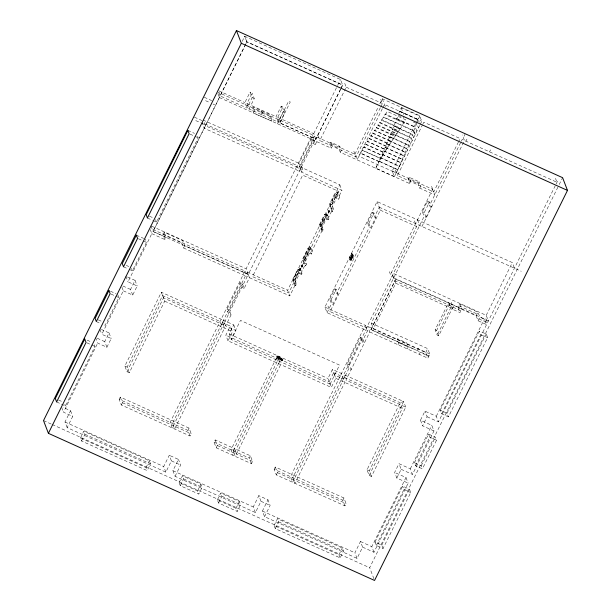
<?xml version="1.0" encoding="UTF-8"?>
<svg xmlns="http://www.w3.org/2000/svg" width="611" height="611" viewBox="0 0 611 611"><rect width="100%" height="100%" fill="white"/><g stroke="black" fill="none" stroke-linecap="round" stroke-linejoin="round"><path stroke-width="0.46" stroke-dasharray="3.06 2.29" d="M301.956 266.709L301.964 265.93C303.079 265.434 301.032 267.878 302.3 265.793M301.971 266.908L302.407 266.037M329.176 211.437L328.657 212.269L329.085 211.398M328.741 212.315L328.756 211.536M328.764 212.513L329.192 211.635M351.753 253.58L349.95 257.873L351.081 258.911L350.836 258.27L352.784 254.344L351.753 253.58C347.606 257.582 349.721 265.8 352.944 255.283C354.304 255.474 352.135 262.272 349.874 260.668M242.208 41.365L244.713 36.293L340.51 79.506L342.664 85.128L340.991 88.511M117.656 294.449L118.862 297.595L105.054 325.518L104.45 323.945M56.609 401.954L65.514 405.971L94.949 346.46L93.651 343.069M129.181 269.375L132.419 270.833L146.495 242.384L145.258 239.161M153.216 220.617L156.515 222.114L198.216 137.811L196.941 134.489M95.53 337.471L97.684 343.092L106.902 347.254L111.217 338.525L101.823 334.286L123.323 290.828L121.467 286.009M165.848 472.15L163.695 466.529L169.262 455.271L171.416 460.893L165.848 472.15L67.149 427.624L72.717 416.366L63.498 412.211L97.684 343.092M123.323 290.828L132.709 295.067L137.2 285.986L127.989 281.831L151.811 233.662L149.962 228.842M245.561 44.305L220.044 95.904L246.997 108.063L252.16 97.615L250.059 92.139L244.889 102.587L246.997 108.063M245.981 43.457L246.821 41.769L342.611 84.982L340.938 88.366M314.528 140.446L248.287 274.446L153.132 231.523L246.875 41.915L244.713 36.293L246.852 41.899L342.664 85.128M151.811 233.662L165.001 239.611L166.123 237.335L153.117 231.47L219.387 97.569L217.524 92.704M67.149 427.624L64.987 422.002L70.555 410.745L63.017 407.346M106.902 347.254L104.741 341.625L109.056 332.903L101.373 329.436M132.709 295.067L130.555 289.446L135.046 280.365L127.5 276.966M165.001 239.611L163.045 234.525L164.168 232.256L182.75 240.635L184.698 245.721L248.272 274.4M80.423 437.988L83.768 431.221L149.359 460.809L150.52 463.841L147.175 470.607L81.584 441.02L80.423 437.988L146.014 467.575L147.175 470.607M340.518 89.214L315.834 139.117L279.807 122.864L284.978 112.424L283.305 111.668L278.142 122.116L249.089 109.01L246.989 103.534L252.152 93.086L250.059 92.139M81.584 441.02L84.929 434.253L83.768 431.221M223.32 324.838L221.167 319.217L161.357 292.241L164.695 301.17L129.303 372.733L126.996 371.687L124.843 366.065L161.357 292.241L163.519 297.863L223.32 324.838L247.15 276.668L183.575 247.99L181.627 242.911L182.75 240.635M249.089 109.01L254.26 98.562L252.152 93.086M183.575 247.99L184.698 245.721M129.303 372.733L127.149 367.104L162.541 295.548L220.044 321.485L222.198 327.106L172.302 427.99L170.141 422.369L244.988 271.047L151.391 228.82M126.996 371.687L163.519 297.863M119.16 399.365L120.283 397.097L189.059 428.12L191.212 433.741L190.09 436.017L121.314 404.986L119.16 399.365L187.936 430.388L190.09 436.017M121.314 404.986L122.437 402.718L120.283 397.097M278.196 122.261L276.035 116.64L281.205 106.192L282.87 106.948L285.031 112.569M340.579 89.359L315.895 139.262L279.861 123.01L277.707 117.388L282.87 106.948M279.861 123.01L290.271 101.968L288.606 101.22L277.486 123.773M146.014 467.575L149.359 460.809M248.287 274.446L246.111 268.771L297.175 165.543L202.02 122.612L204.181 128.234L299.337 171.164M300.566 168.667L298.412 163.045L312.366 134.825L218.074 92.292M277.707 117.388L313.733 133.641L316.75 141.66L315.322 144.54L313.496 139.782L311.19 138.743L298.741 163.908L301.047 164.947L302.873 169.705L301.635 172.203L341.954 190.388L338.822 196.727L339.708 197.124L338.7 199.155L335.767 197.834L338.906 191.48L302.689 175.143L252.503 276.615L288.72 292.952L330.711 208.046L333.652 209.367L332.583 211.521L331.697 211.123L329.833 206.274L336.959 191.877L337.845 192.282L339.708 197.124M313.733 133.641L337.165 86.273M337.578 85.425L340.51 79.506M225.627 325.877L223.466 320.256L233.746 324.892L229.255 333.973L231.416 339.594L235.907 330.513L225.627 325.877L231.042 314.925L228.735 313.886L226.987 309.326L240.123 282.771L242.43 283.81L244.179 288.369L249.456 277.707L247.295 272.086L172.447 423.408L174.609 429.029L224.504 328.153L222.343 322.524L230.316 326.121L232.478 331.742L227.987 340.823L331.299 387.427L335.79 378.354L333.637 372.733L329.146 381.806L331.299 387.427M301.635 172.203L299.482 166.582L314.589 136.039L354.907 154.224L357.061 159.845L382.364 108.682M301.047 164.947L313.496 139.782M231.042 314.925L229.293 310.365L242.43 283.81M380.317 107.75L356.007 156.905L319.797 140.568L346.2 87.182L344.039 81.561M227.987 340.823L225.826 335.202L230.316 326.121M187.936 430.388L189.059 428.12M330.788 142.233L332.315 146.212L331.315 148.229L329.787 144.249L330.788 142.233L339.785 146.289L341.312 150.275L340.312 152.292L409.874 183.667L410.867 181.65L409.194 177.289L408.201 179.306L409.874 183.667M255.429 512.56L253.267 506.939L258.835 495.681L260.996 501.303L255.429 512.56L175.067 476.305L172.905 470.684L178.473 459.426L169.262 455.271M175.067 476.305L180.635 465.047L178.473 459.426M340.312 152.292L338.784 148.313L339.785 146.289M179.092 482.591L182.437 475.824L200.927 484.164L202.134 487.288L198.781 494.055L180.291 485.714L179.092 482.591L197.582 490.931L198.781 494.055M180.291 485.714L183.636 478.948L182.437 475.824M332.583 211.521L329.665 203.776L334.713 193.565L336.936 194.565L338.7 199.155M319.515 224.543L324.563 214.339L326.511 215.217L328.267 219.807L328.947 218.44L327.084 213.598L326.373 213.277L320.027 226.108L321.89 230.95L322.6 231.271L323.219 230.011L321.462 225.428L319.515 224.543L321.271 229.133L323.219 230.011M302.773 258.713L307.753 248.639L309.708 249.517L311.442 254.046L312.481 251.938L310.625 247.096L309.823 246.729L302.919 260.698L304.782 265.541L305.576 265.9L306.462 264.12L304.721 259.591L302.773 258.713L305.576 265.9M292.982 278.937L297.832 269.145L299.695 269.978L301.383 274.385L302.025 273.079L300.169 268.237L299.367 267.878L293.112 280.525L294.968 285.375L295.77 285.734L296.534 284.184L294.846 279.777L292.982 278.937L294.678 283.344L296.534 284.184M294.968 285.375L289.767 295.892L287.613 290.271L339.792 184.766L299.482 166.582M354.907 154.224L378.094 107.345M379.775 103.931L382.31 98.822L419.612 115.647L421.766 121.268L420.124 124.583M252.526 461.397L236.396 454.126L234.234 448.505L250.365 455.775L252.526 461.397L251.404 463.673L216.202 447.794L214.049 442.173L215.171 439.897L232.096 447.535L234.257 453.156L278.54 363.629L276.386 358.008L225.826 335.202M322.6 231.271L320.737 226.421L327.084 213.598M295.77 285.734L293.906 280.884L300.169 268.237M310.625 247.096L303.72 261.057L302.919 260.698M328.092 211.834L328.733 210.528L329.489 211.91C328.749 215.431 327.519 209.619 328.84 213.216M301.299 266.228L301.949 264.922L302.697 266.304C301.964 269.825 300.727 264.013 302.048 267.618M321.462 225.428L326.511 215.217M337.845 192.282L330.727 206.678L329.833 206.274M304.721 259.591L309.708 249.517M328.351 211.956L329.001 210.642M333.652 209.367L331.888 204.777L336.936 194.565M294.846 279.777L299.695 269.978M301.567 266.35L302.216 265.044M380.737 106.91L382.417 103.519L380.256 97.897M328.848 212.552L329.283 211.681M302.063 266.946L302.491 266.075M331.422 208.359L336.478 198.155L334.713 193.565M321.271 229.133L326.32 218.921L324.563 214.339M307.753 248.639L309.494 253.168L304.507 263.242L306.462 264.12M294.678 283.344L299.52 273.545L297.832 269.145M302.025 273.079L301.231 272.72L304.782 265.541M312.481 251.938L311.686 251.579L321.89 230.95M328.947 218.44L328.237 218.119L331.697 211.123M382.784 107.834L384.464 104.443L421.766 121.268M379.24 161.694L360.589 153.277L362.186 150.046L380.836 158.463L379.24 161.694L360.521 153.109L358.871 156.187L396.149 172.966L399.273 166.314L380.554 157.737L388.191 140.484L398.189 115.196L404.123 117.877M382.578 155.408L380.936 158.73L362.285 150.314L363.927 146.999L382.707 155.752L384.304 152.521L365.653 144.104L364.057 147.335L382.707 155.752M386.037 149.657L384.441 152.887L365.79 144.471L367.387 141.24L386.152 149.947L387.748 146.716L369.097 138.307L367.501 141.531L386.152 149.947M216.202 447.794L217.325 445.518L215.171 439.897M389.535 143.975L387.939 147.205L369.288 138.789L370.885 135.558L389.535 143.975L389.749 144.532L391.346 141.301L372.695 132.893L371.098 136.116L389.749 144.532M393.148 138.605L391.552 141.836L372.901 133.419L374.497 130.196L393.316 139.041L394.912 135.818L376.261 127.401L374.665 130.632L393.316 139.041M396.57 133.358L395.103 136.322L376.452 127.913L377.919 124.942L396.57 133.358L396.837 134.03L398.433 130.807L379.782 122.391L378.186 125.622L396.837 134.03M197.582 490.931L200.927 484.164M400.243 128.134L398.647 131.365L379.996 122.948L381.592 119.718L400.243 128.134L400.465 128.715L403.848 122.353L385.197 113.936L383.555 117.251L413.93 131.006L412.333 134.237L413.655 137.674M400.465 128.715L381.814 120.298L383.456 116.984L413.777 130.617L415.251 134.443M385.503 114.738L387.145 111.416L405.796 119.832L404.154 123.147L385.503 114.738L385.197 113.936M278.097 356.48L282.946 359.894C281.816 362.514 276.722 359.047 276.34 356.755L277.18 355.831L282.083 358.283L281.656 359.153L277.669 357.359L278.097 356.48L282.083 358.283M276.386 358.008L230.973 449.811L233.135 455.432M276.905 358.237L277.341 357.366L276.76 355.839M276.34 356.755L277.524 356.992L277.959 356.121M416.679 123.201L418.321 119.886L399.67 111.469L401.183 107.811L419.833 116.227L418.191 119.542L419.222 122.231M398.853 113.127L399.67 111.469M282.954 359.94L277.913 357.993L278.341 357.122M278.051 358.351L278.486 357.481L281.427 358.81L281.182 360.169L278.051 358.351L329.146 381.806M278.234 358.84L278.486 357.481M281.289 358.451L280.861 359.321L282.519 360.811M397.723 169.667L379.072 161.251L380.622 157.905M280.999 359.688L281.427 358.81M394.347 176.625L375.696 168.208L379.072 161.251M281.656 359.153L281.946 357.916M375.712 168.254L379.171 161.518M281.32 360.528L281.755 359.658M282.328 360.284L282.756 359.413M236.396 454.126L280.678 364.591L278.524 358.97M217.371 499.867L220.716 493.1L239.359 501.501L240.566 504.655L237.221 511.422L218.578 503.013L217.371 499.867L236.006 508.268L237.221 511.422M218.578 503.013L221.93 496.247L220.716 493.1M251.404 463.673L249.242 458.051L250.365 455.775M347.216 363.851L349.523 364.889L351.264 369.426L348.957 368.387L347.216 363.851L360.291 337.417L362.59 338.456L364.332 342.992L362.025 341.954L367.471 330.948L327.068 312.717L324.915 307.096L377.094 201.592L512.308 262.585L514.462 268.206M419.719 125.415L394.362 176.671L392.209 171.049L416.656 121.612M417.076 120.757L419.612 115.647M329.726 299.123L334.828 288.804L336.157 289.408L337.936 294.044L332.835 304.354L331.506 303.759L329.726 299.123L331.055 299.726L332.835 304.354M367.517 222.71L372.618 212.399L373.947 212.995L375.727 217.631L370.625 227.949L369.296 227.345L367.517 222.71L368.845 223.313L370.625 227.949M350.195 258.506L352.127 254.795L353.28 255.024M416.847 131.22L415.197 126.928L416.839 123.613L418.489 127.898M352.845 256.857L351.768 255.971L352.845 256.857L351.409 259.759L350.523 259.354L352.639 253.985M413.777 130.617L415.373 127.386L396.722 118.977M350.523 259.354L351.959 256.452M412.188 140.645L411.05 137.681L412.517 134.718L393.866 126.301M331.055 299.726L336.157 289.408M368.845 223.313L373.947 212.995M351.409 259.759L352.654 256.368M410.584 143.868L409.584 141.256L411.18 138.025L392.529 129.608M408.988 147.098L408.133 144.868L409.729 141.637L391.078 133.229M407.392 150.329L406.689 148.488L408.285 145.258L389.635 136.841M405.796 153.56L405.246 152.124L406.842 148.901L388.191 140.484M404.199 156.783L403.772 155.668L405.368 152.445L386.717 144.028M402.603 160.013L402.267 159.143L403.863 155.912L385.213 147.503M401.007 163.244L400.77 162.641L402.366 159.41L383.716 150.993M399.365 166.559L400.847 162.832L382.196 154.415M327.068 312.717L331.506 303.759M337.936 294.044L336.608 293.44L369.296 227.345M375.727 217.631L374.398 217.035L379.255 207.213L377.094 201.592M414.457 220.915L416.61 226.536L366.424 328L330.116 311.625L380.309 210.161L378.148 204.532M458.441 141.958L433.718 191.953L397.41 175.578L422.56 124.736M422.98 123.888L423.813 122.192L460.121 138.567L458.861 141.11M236.006 508.268L239.359 501.501M274.148 469.286L275.271 467.01L343.932 497.98L346.086 503.609L344.963 505.877L276.302 474.907L274.148 469.286L342.809 500.256L344.963 505.877M392.209 171.049L432.611 189.273L434.765 194.894L419.719 188.112L418.046 183.751L419.047 181.734L409.194 177.289M276.302 474.907L277.425 472.631L275.271 467.01M419.719 188.112L420.719 186.095L419.047 181.734M357.053 558.401L354.899 552.779L360.467 541.522L362.621 547.143L357.053 558.401L264.555 516.677L262.394 511.056L267.962 499.798L258.835 495.681M330.123 384.113L231.065 339.433L240.474 320.408L339.533 365.095L330.123 384.113L327.962 378.492L332.453 369.418L341.488 373.497L344.825 382.425L294.93 483.309L292.776 477.687L367.623 326.366L425.714 352.57L427.868 358.191L429.831 354.235L427.669 348.614L371.289 323.181L424.133 216.401L422.316 211.666L427.524 201.134L429.472 202.012L431.29 206.747L426.081 217.279L424.133 216.401M264.555 516.677L270.123 505.419L267.962 499.798M324.915 307.096L365.317 325.327L290.469 476.649L292.623 482.27L342.527 381.386L340.365 375.765L333.637 372.733M393.705 277.875L448.573 302.628L450.009 303.453L452.171 309.074L459.961 312.588L461.756 308.952L393.568 278.196L391.407 272.575L432.611 189.273M426.081 217.279L424.263 212.544L429.472 202.012M349.523 364.889L362.59 338.456M348.957 368.387L343.649 379.118L334.607 375.039L332.453 369.418M431.29 206.747L429.342 205.869L460.908 142.05M461.328 141.202L462.168 139.491L556.972 182.261L554.819 176.64M464.039 136.284L465.032 134.26M428.991 355.923L370.9 329.719L394.882 280.77L452.972 306.974L438.713 335.798L437.209 335.118L435.154 329.764L448.573 302.628L450.628 307.982L437.209 335.118M274.095 525.498L277.44 518.731L342.275 547.983L343.474 551.107L340.128 557.874L275.294 528.63L274.095 525.498L338.929 554.75L340.128 557.874M405.757 407.14L403.596 401.511L400.174 402.748L366.997 469.813L369.159 475.434L371.465 476.473L405.757 407.14L345.956 380.157L369.777 331.987L367.623 326.366M370.9 329.719L395.875 279.235M421.964 226.482L464.475 140.538L462.321 134.909M465.918 141.187L466.919 139.171M429.724 353.968L373.344 328.535L395.76 283.229L392.827 275.408M275.294 528.63L278.639 521.863L277.44 518.731M489.564 151.849L490.564 149.832M397.967 344.703L398.922 342.786L397.341 338.662L406.651 342.863L408.232 346.987L407.285 348.904M342.809 500.256L343.932 497.98M417.565 350.065L418.512 348.148M419.177 354.273L420.131 352.348L428.823 356.274M425.714 352.57L427.669 348.614M438.713 335.798L436.659 330.444L450.009 303.453L484.416 318.973L486.577 324.594L478.039 320.744L476.145 315.795L458.059 307.639L459.862 304.011L477.939 312.168L479.841 317.109L488.372 320.958L486.211 315.337L391.407 272.575M371.465 476.473L369.304 470.852L403.596 401.511L343.794 374.535L345.956 380.157M369.159 475.434L402.328 408.369L400.174 402.748L342.672 376.804M452.171 309.074L453.965 305.439M338.929 554.75L342.275 547.983M362.621 547.143L373.963 552.26L408.148 483.148L396.806 478.031L394.653 472.41L398.968 463.68L410.309 468.797L412.471 474.419L433.963 430.961L431.809 425.34L420.467 420.223L424.95 411.15L436.292 416.267L438.454 421.888L555.712 184.812M476.145 315.795L477.939 312.168M396.806 478.031L401.129 469.301L398.968 463.68M433.963 430.961L422.621 425.844L427.112 416.771L424.95 411.15M478.039 320.744L479.841 317.109M373.963 552.26L371.809 546.639L405.994 477.527L394.653 472.41M410.309 468.797L431.809 425.34M436.292 416.267L484.416 318.973M486.211 315.337L512.308 262.585M374.986 542.064L402.657 486.127L409.439 489.182L410.729 492.55L383.059 548.487L376.277 545.432L374.986 542.064L381.768 545.119L383.059 548.487M440.241 410.157L479.307 331.185L486.241 333.934L487.639 337.57L448.421 416.855L441.638 413.792L440.241 410.157L447.023 413.219L448.421 416.855M414.434 462.733L428.594 434.108L435.376 437.163L436.552 440.218L422.392 468.843L415.61 465.781L414.434 462.733L421.216 465.788L422.392 468.843M376.277 545.432L403.947 489.495L402.657 486.127M415.61 465.781L429.77 437.163L428.594 434.108M441.638 413.792L480.704 334.82L479.307 331.185M556.132 183.964L557.973 180.245M373.909 578.754L369.67 567.726L558.79 185.377M559.21 184.522L562.601 177.679M381.768 545.119L409.439 489.182M447.023 413.219L486.241 333.934M421.216 465.788L435.376 437.163M302.384 265.838L301.964 265.93M480.704 334.82L487.639 337.57M399.541 111.133L418.191 119.542M346.2 87.182L382.417 103.519M413.448 122.078L415.992 123.231M396.547 118.511L415.197 126.928M393.683 125.82L412.333 134.237M392.399 129.272L411.05 137.681M390.933 132.839L409.584 141.256M389.482 136.459L408.133 144.868M388.038 140.072L406.689 148.488M386.595 143.715L405.246 152.124M385.121 147.259L403.772 155.668M383.616 150.726L402.267 159.143M382.119 154.224L400.77 162.641M252.16 97.615L254.26 98.562M380.554 157.737L399.204 166.146M379.026 161.136L397.769 169.789M218.807 90.818L244.889 102.587M246.989 103.534L276.035 116.64M408.201 179.306L418.046 183.751M329.787 144.249L338.784 148.313M220.075 96.042L218.539 91.994M219.372 97.523L314.543 140.492L312.366 134.825M316.75 141.66L331.315 148.229M315.322 144.54L313.015 143.501L311.19 138.743M204.273 97.256L211.704 100.609M205.586 100.67L209.71 102.533M213.018 104.023L214.667 104.771M422.316 211.666L424.263 212.544M298.412 163.045L203.257 120.115L205.411 125.736L302.873 169.705M194.428 117.167L201.859 120.52M195.734 120.581L200.691 122.819M201.515 123.185L204.822 124.682M379.255 207.213L521.244 271.269M380.309 210.161L416.61 226.536M187.852 130.395L194.458 133.374M189.952 134.084L194.084 135.948M194.909 136.322L198.216 137.811M329.665 203.776L331.888 204.777M329.489 211.91L328.733 210.528M326.32 218.921L328.267 219.807M320.027 226.108L320.737 226.421M351.898 253.947L352.784 254.344M353.303 255.062C352.524 253.725 351.73 257.422 352.982 257.216M352.6 255.146L353.486 255.543M351.63 255.604L352.516 256.009M458.968 305.805L477.046 313.962M349.813 257.514C351.753 257.827 348.881 260.034 350.783 261.103M349.95 257.873L350.836 258.27M350.332 258.873L351.218 259.27M350.661 259.721L351.546 260.118M349.301 259.186L350.187 259.583M460.87 310.755L453.072 307.241L450.918 301.62M478.948 318.911L487.479 322.761L485.325 317.14M395.76 283.229L450.628 307.982M309.494 253.168L311.442 254.046M302.697 266.304L301.949 264.922M435.154 329.764L436.659 330.444M299.52 273.545L301.383 274.385M293.112 280.525L293.906 280.884M149.458 216.179L153.59 218.043M147.427 218.012L152.383 220.25M151.826 226.238L246.111 268.771M247.295 272.086L287.613 290.271M163.045 234.525L181.627 242.911M370.801 329.451L415.999 350.057M398.922 342.786L408.232 346.987M249.456 277.707L289.767 295.892M369.777 331.987L427.868 358.191M136.345 235.143L143.638 238.435M138.392 238.733L146.495 242.384M244.179 288.369L241.872 287.33L240.123 282.771M226.987 309.326L229.293 310.365M126.324 265.418L128.753 266.518M123.514 266.816L128.371 269.008M427.112 416.771L438.454 421.888M164.695 301.17L232.478 331.742M335.79 378.354L402.328 408.369M122.872 285.979L130.555 289.446M229.255 333.973L327.962 378.492M277.524 356.992L281.518 358.787M278.669 357.962L281.618 359.299M110.515 291.226L116.067 293.731M429.77 437.163L436.552 440.218M110.927 294.013L114.899 295.808M115.693 296.167L118.862 297.595M98.287 319.866L102.258 321.653M96.317 321.585L101.082 323.731M401.129 469.301L412.471 474.419M97.202 338.227L104.741 341.625M87.174 340.144L92.032 342.336M86.854 342.809L90.902 344.635M91.711 345.001L94.949 346.46M366.997 469.813L369.304 470.852M403.947 489.495L410.729 492.55M124.843 366.065L127.149 367.104M214.049 442.173L249.242 458.051M122.437 402.718L191.212 433.741M217.325 445.518L234.257 453.156M277.425 472.631L346.086 503.609M58.541 400.022L62.589 401.855M360.467 541.522L371.809 546.639M171.416 460.893L180.635 465.047M260.996 501.303L270.123 505.419M64.987 422.002L163.695 466.529M172.905 470.684L253.267 506.939M262.394 511.056L354.899 552.779M84.929 434.253L150.52 463.841M183.636 478.948L202.134 487.288M221.93 496.247L240.566 504.655M278.639 521.863L343.474 551.107M43.518 420.589L51.347 424.126M52.218 424.515L369.67 567.726M277.341 357.366L278.807 358.329L233.112 450.773L235.273 456.394M413.853 131.151L415.175 134.596M431.557 186.332L433.718 191.953M401.183 107.811L403.787 114.601M403.848 122.353L404.154 123.147M427.524 201.134L429.342 205.869M398.433 130.807L398.647 131.365M382.31 98.822L385.472 107.055M459.862 304.011L461.756 308.952M394.912 135.818L395.103 136.322M458.059 307.639L459.961 312.588M391.346 141.301L391.552 141.836M381.592 119.718L381.814 120.298M417.504 219.823L419.658 225.444M379.782 122.391L379.996 122.948M387.748 146.716L387.939 147.205M395.256 169.957L397.41 175.578M377.919 124.942L378.186 125.622M376.261 127.401L376.452 127.913M374.497 130.196L374.665 130.632M372.695 132.893L372.901 133.419M370.885 135.558L371.098 136.116M369.097 138.307L369.288 138.789M353.853 151.284L356.007 156.905M372.618 212.399L374.398 217.035M389.36 271.651L391.514 277.272M339.792 184.766L341.954 190.388M317.636 134.939L319.797 140.568M336.959 191.877L338.822 196.727M420.467 420.223L422.621 425.844M332.185 198.667L333.95 203.257M371.289 323.181L373.344 328.535M326.373 213.277L328.237 218.119M281.205 106.192L283.359 111.813M365.317 325.327L367.471 330.948M322.035 219.441L323.799 224.031M297.175 165.543L299.352 171.21M360.291 337.417L362.025 341.954M271.758 119.237L269.978 114.593L253.015 106.94L254.795 111.584M334.828 288.804L336.608 293.44M405.994 477.527L408.148 483.148M261.493 110.767L263.272 115.41M261.004 112.401L262.86 117.243M309.823 246.729L311.686 251.579M327.962 306.004L330.116 311.625M305.263 253.68L307.005 258.201M299.367 267.878L301.231 272.72M295.411 274.041L297.099 278.44M244.988 271.047L247.15 276.668M277.669 357.359L277.913 357.993M233.746 324.892L235.907 330.513M164.168 232.256L166.123 237.335M155.561 219.624L156.515 222.114M150.955 225.849L153.132 231.523M131.495 268.42L132.419 270.833M135.046 280.365L137.2 285.986M125.828 276.21L127.989 281.831M109.056 332.903L111.217 338.525M99.975 329.466L101.823 334.286M70.555 410.745L72.717 416.366M64.865 404.276L65.514 405.971M61.65 407.392L63.498 412.211M269.909 116.311L252.099 108.483L253.955 113.333L271.765 121.154L269.909 116.311"/><path stroke-width="0.92" d="M236.442 30.55L43.518 420.589L48.399 433.321L374.558 580.45L567.482 190.411L562.601 177.679L236.442 30.55L241.33 43.274L567.482 190.411M48.399 433.321L241.33 43.274M84.738 339.052L55.303 398.563L56.609 401.954L86.044 342.443L84.738 339.052M187.852 130.395L146.159 214.69L147.427 218.012L189.127 133.71L187.852 130.395M108.926 290.508L95.11 318.43L96.317 321.585L110.133 293.654L108.926 290.508M136.345 235.143L122.276 263.593L123.514 266.816L137.582 238.366L136.345 235.143"/></g></svg>
